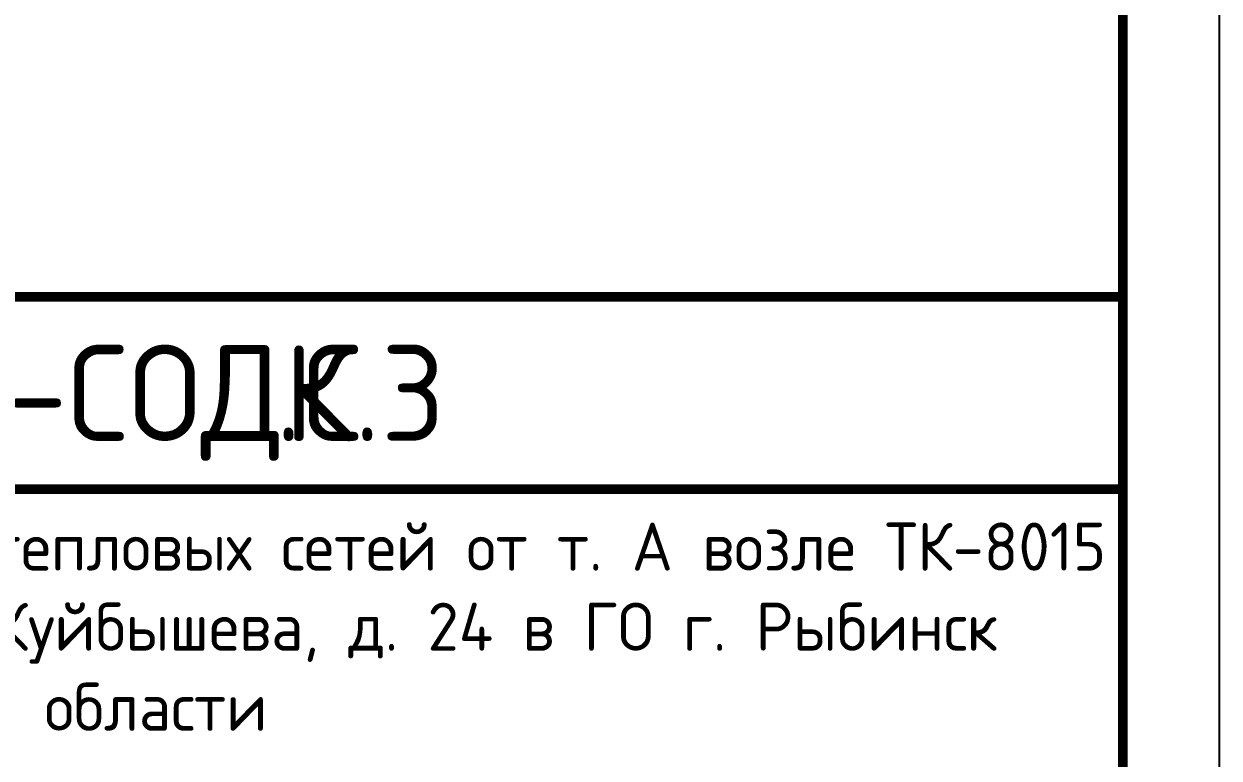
# Model space of a CAD drawing. Header units: millimetres. Extents: x 2079 to 5812, y 229 to 1012.
# Drawn here: x 5750.3 to 5812.5, y 628.4 to 666.6 of the extents above; entities that cross this region are included whole.
import ezdxf
from ezdxf.enums import TextEntityAlignment as Align

# ---------------------------------------------------------------- set-up
doc = ezdxf.new("R2010")
doc.units = ezdxf.units.MM
doc.styles.get("Standard").update_dxf_attribs({"font": 'GOST Common.ttf'})

# ---------------------------------------------------------------- blocks, each defined once
blk = doc.blocks.new('*U129')
blk.add_lwpolyline([(0, 0), (420, 0), (420, -297), (0, -297)], close=True)
at = {"const_width": 0.5}
blk.add_lwpolyline([(20, -5), (415, -5), (415, -292), (20, -292)], close=True, dxfattribs=at)
for points in [[(230, -292), (230, -237), (415, -237)], [(295, -247), (415, -247)]]:
    blk.add_lwpolyline(points, dxfattribs=at)
blk.add_text('0802.Р.22-СОДК.3', height=5).set_placement((355, -242), align=Align.MIDDLE_CENTER)
at = {"insert": (355, -254.5), "char_height": 2.5, "width": 120, "attachment_point": 5}
blk.add_mtext('Капитальный ремонт (реконструкция)  тепловых сетей от т. А возле ТК-8015 по ул. Б. Новикова до ТК-8013  ул. Куйбышева, д. 24 в ГО г. Рыбинск Ярославской области', dxfattribs=at)
blk.add_attdef('РАЗРАБОТАЛ', text='', height=2.5).set_placement((250.501, -264.224), align=Align.MIDDLE_LEFT)
at = {"flags": 8}
for tag, height, p in [('ДАТА', 2.5, (290.074, -264.402)), ('ЛИСТ', 3, (386.388, -271.915)), ('ЛИСТОВ', 3, (403.888, -271.915)), ('ФОРМАТ', 3, (380.972, -294.745))]:
    blk.add_attdef(tag, text='', height=height, dxfattribs=at).set_placement(p, align=Align.MIDDLE_CENTER)
blk.add_attdef('ПРОВЕРИЛ', (250.749, -270.729), '', height=2.5)
for tag, p in [('ТЕПЛОВЫЕ_СЕТИ_001', (316.436, -270.999)), ('ИМЯ_ЧЕРТЕЖА_001', (318.086, -285.55))]:
    blk.add_attdef(tag, p, '', height=3, dxfattribs=at)

msp = doc.modelspace()

# ---------------------------------------------------------------- block references
msp.add_blockref('*U129', (5392.451, 889.368))

# ---------------------------------------------------------------- texts
at = {"insert": (5747.451, 647.368), "char_height": 5, "attachment_point": 5}
msp.add_mtext_dynamic_manual_height_columns('^I^I          .С', width=120, gutter_width=12.5, heights=[0], dxfattribs=at)

doc.saveas('drawing.dxf')
